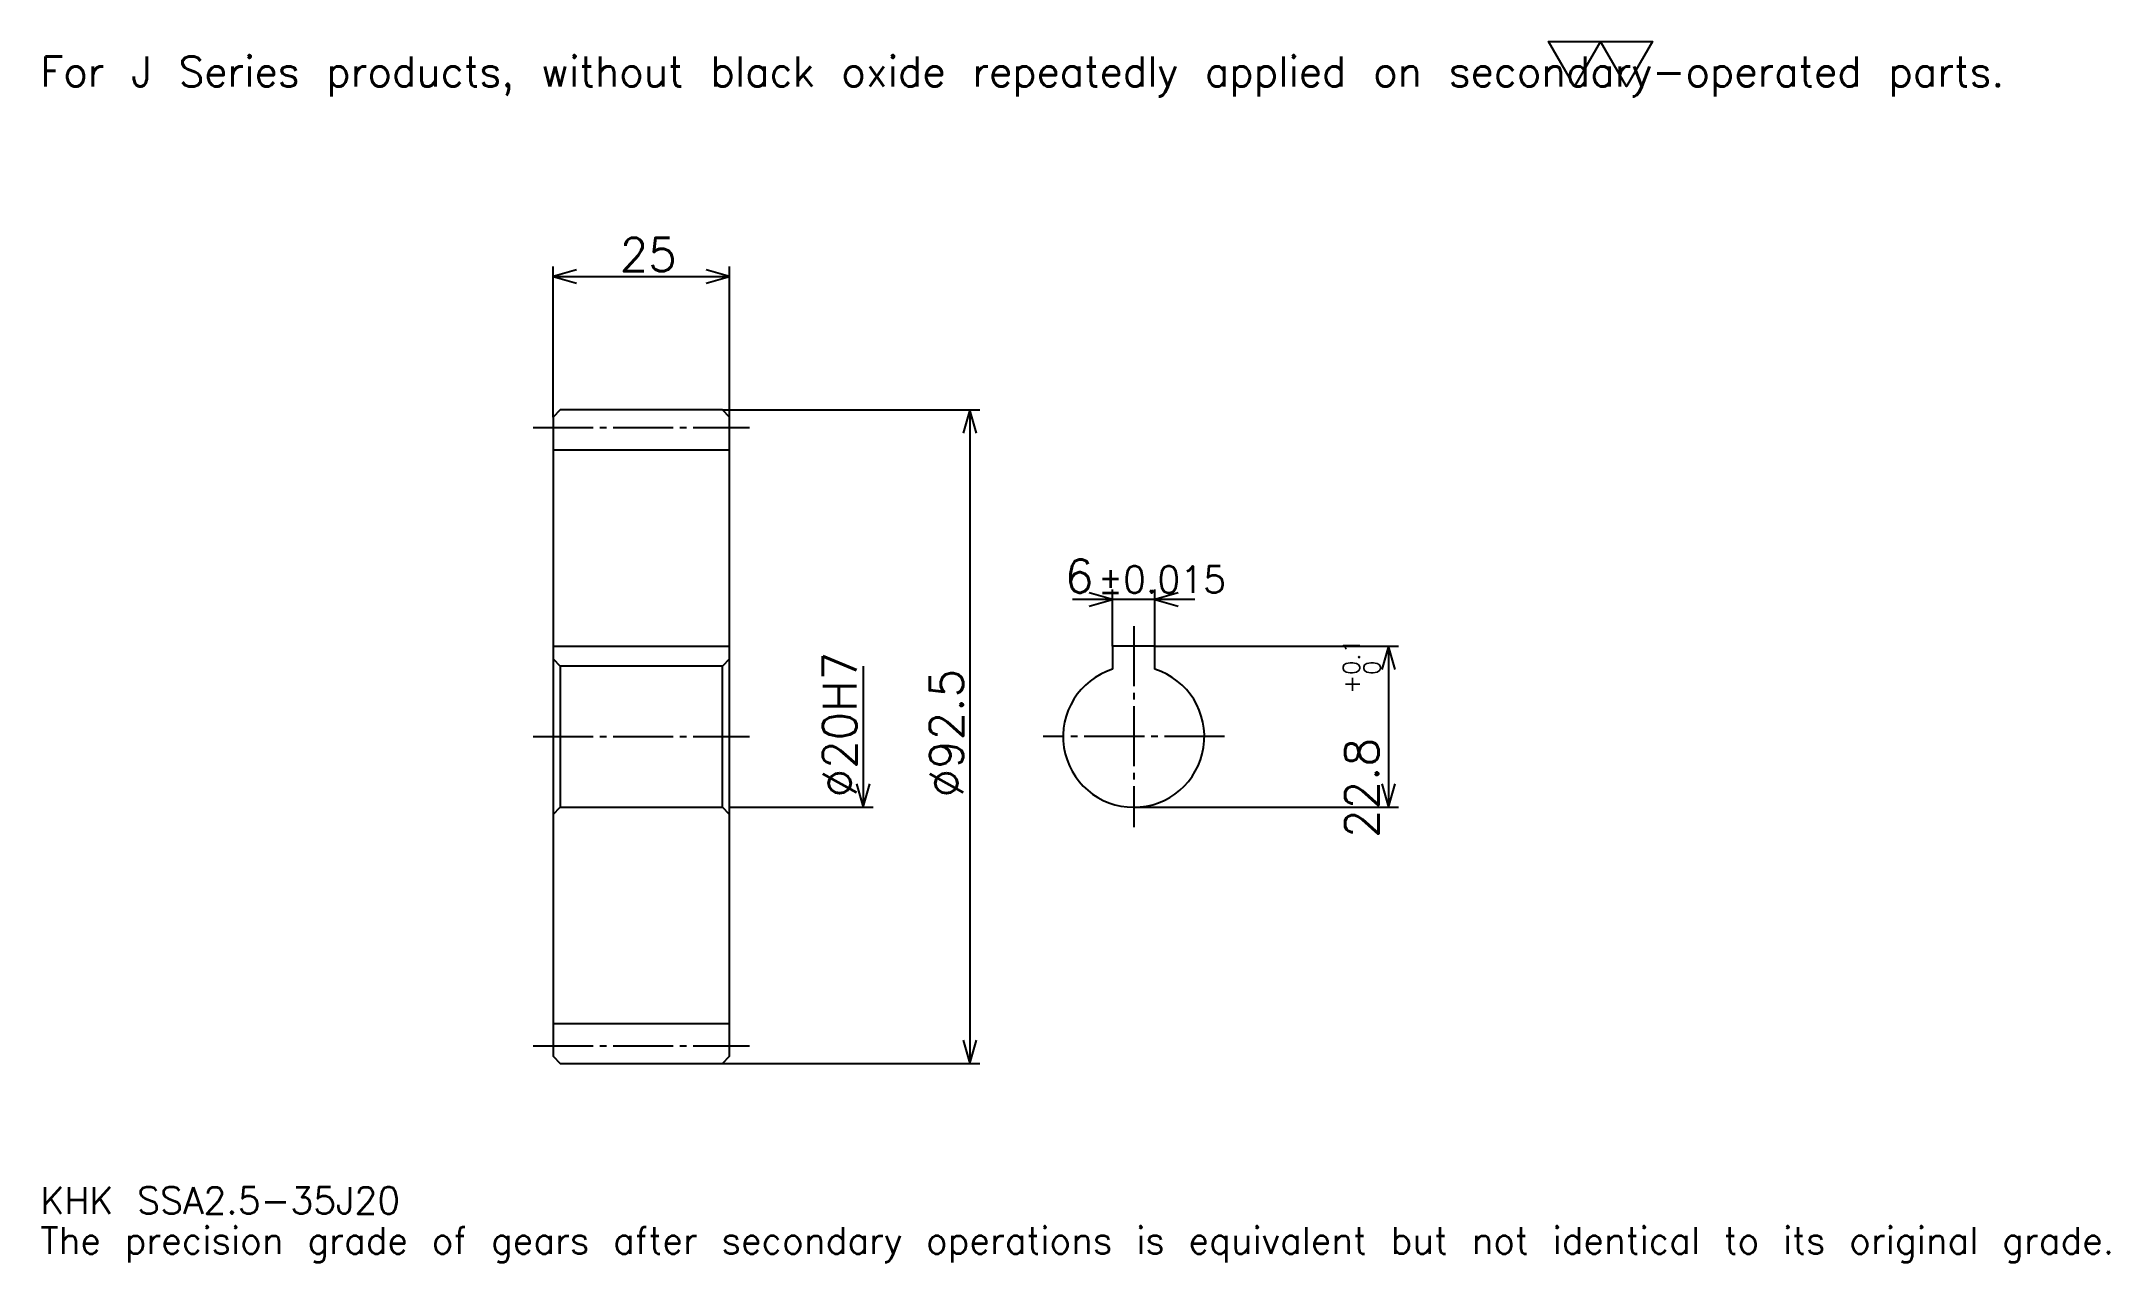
# Model space of a CAD drawing. Extents: x 10 to 302, y 3 to 176.
import ezdxf

# ---------------------------------------------------------------- set-up
doc = ezdxf.new("R2010")
doc.units = 0
doc.linetypes.add('DASHDOT', pattern=[11.33152, 8.498641, -0.944293, 0.944293, -0.944293])
doc.layers.get('0').update_dxf_attribs({"linetype": 'CONTINUOUS'})
doc.layers.add('DASHDOT', color=6, linetype='DASHDOT')
doc.styles.add('KANJI', font='TXT', dxfattribs={"bigfont": 'BIGFONT'})

msp = doc.modelspace()

# ---------------------------------------------------------------- linework, layer by layer
at = {"color": 5}
for p, q in [((82.039413, 124.174591), (82.039413, 144.476898)), ((107.039413, 124.174591), (107.039413, 144.476898)), ((82.039413, 143.060455), (107.039413, 143.060455)), ((82.039413, 123.174591), (82.039413, 124.174591)), ((106.039413, 124.174591), (107.039413, 124.174591)), ((107.039413, 124.174591), (142.450409, 124.174591)), ((107.039413, 123.174591), (107.039413, 124.174591)), ((141.033981, 124.174591), (141.033981, 31.674591)), ((172.919861, 97.334648), (155.588318, 97.334648)), ((161.254089, 90.724594), (161.254089, 98.751083)), ((167.254089, 90.724594), (167.254089, 98.751083)), ((125.925285, 87.924591), (125.925285, 67.924591)), ((167.254089, 90.724594), (201.720795, 90.724594)), ((200.304352, 90.724594), (200.304352, 67.924591)), ((107.039413, 67.924591), (127.341721, 67.924591)), ((164.254089, 67.924591), (201.720795, 67.924591)), ((106.039413, 31.674591), (107.039413, 31.674591)), ((107.039413, 31.674591), (142.450409, 31.674591))]:
    msp.add_line(p, q, dxfattribs=at)
at = {"color": 4}
for p, q in [((82.039413, 118.549591), (107.039413, 118.549591)), ((82.039413, 90.724594), (107.039413, 90.724594)), ((107.039413, 88.924591), (106.039413, 87.924591)), ((82.039413, 66.924591), (83.039413, 67.924591)), ((107.039413, 66.924591), (106.039413, 67.924591)), ((82.039413, 37.299591), (107.039413, 37.299591))]:
    msp.add_line(p, q, dxfattribs=at)
at = {"color": 7}
msp.add_lwpolyline([(226.630432, 169.972824), (222.947693, 176.356247), (237.678665, 176.356247), (233.995926, 169.972824), (230.313171, 176.356247), (226.630432, 169.972824)], dxfattribs=at)
at = {"color": 5}
for points in [[(85.344444, 144.004761), (82.039413, 143.060455), (85.344444, 142.11618)], [(103.73439, 142.11618), (107.039413, 143.060455), (103.73439, 144.004761)], [(141.978271, 120.869568), (141.033981, 124.174591), (140.089691, 120.869568)], [(157.949066, 96.39035), (161.254089, 97.334648), (157.949066, 98.278938)], [(170.559113, 98.278938), (167.254089, 97.334648), (170.559113, 96.39035)], [(201.248657, 87.419563), (200.304352, 90.724594), (199.360077, 87.419563)], [(124.980988, 71.229614), (125.925285, 67.924591), (126.869583, 71.229614)], [(199.360077, 71.229622), (200.304352, 67.924591), (201.248657, 71.229622)], [(140.089691, 34.979618), (141.033981, 31.674591), (141.978271, 34.979618)]]:
    msp.add_lwpolyline(points, dxfattribs=at)
at = {"color": 4}
for points in [[(82.039413, 66.924591), (82.039413, 32.674591), (83.039413, 31.674591), (106.039413, 31.674591), (107.039413, 32.674591), (107.039413, 123.174591), (106.039413, 124.174591), (83.039413, 124.174591), (82.039413, 123.174591), (82.039413, 66.924591)], [(82.039413, 88.924591), (83.039413, 87.924591), (83.039413, 67.924591), (106.039413, 67.924591), (106.039413, 87.924591), (83.039413, 87.924591)], [(167.254089, 87.463982), (167.254089, 90.724594), (161.254089, 90.724594), (161.254089, 87.463982)]]:
    msp.add_lwpolyline(points, dxfattribs=at)
msp.add_arc((164.254089, 77.924591), 10, 107.45760275, 72.54239725, dxfattribs=at)
at = {"layer": 'DASHDOT', "color": 7}
for p, q in [((79.206535, 121.674591), (109.872292, 121.674591)), ((164.254089, 93.557472), (164.254089, 65.091713)), ((79.206535, 77.924591), (109.872292, 77.924591)), ((177.086975, 77.924591), (151.421204, 77.924591)), ((79.206535, 34.174591), (109.872292, 34.174591))]:
    msp.add_line(p, q, dxfattribs=at)

# ---------------------------------------------------------------- texts
at = {"color": 7, "style": 'KANJI'}
for s, height, p in [('For J Series products, without black oxide repeatedly applied on secondary-operated parts.', 4.249321, (9.442935, 169.972824)), ('25', 4.721467, (91.470459, 143.815887)), ('6', 4.721467, (154.508057, 98.278938)), ('%%p0.015', 3.777174, (159.181717, 98.278938)), ('KHK SSA2.5-35J20', 3.777174, (9.442935, 10.387228)), ('The precision grade of gears after secondary operations is equivalent but not identical to its original grade.', 3.777174, (9.442935, 4.721467))]:
    msp.add_text(s, height=height, dxfattribs=at).set_placement(p)
for s, height, p in [('0.1', 2.360734, (196.243896, 86.662399)), ('%%c20H7', 4.721467, (124.980988, 69.307915)), ('0', 2.360734, (199.171204, 86.662399)), ('%%c92.5', 4.721467, (140.089691, 69.307915)), ('+', 2.360734, (196.243896, 84.018379)), ('22.8', 4.721467, (198.887909, 63.581997))]:
    msp.add_text(s, height=height, rotation=90, dxfattribs=at).set_placement(p)

doc.saveas('drawing.dxf')
